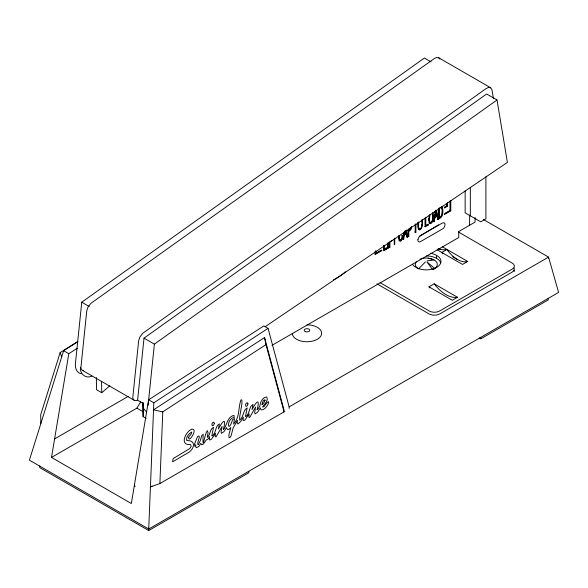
<?xml version="1.0" encoding="UTF-8"?>
<svg xmlns="http://www.w3.org/2000/svg" width="588" height="588" viewBox="0 0 588 588"><rect width="100%" height="100%" fill="white"/><g stroke="black" fill="none" stroke-linecap="round" stroke-linejoin="round"><path stroke-width="0.88" d="M383.758 245.416L383.758 250.76L386.669 249.084L386.669 248.136L386.022 247.761M388.139 242.888L388.139 248.232L387.029 248.121L387.683 248.496L387.683 243.153M391.953 240.566L389.895 241.756L389.895 247.225L388.786 247.114L389.432 247.489L389.432 242.146M394.261 238.537L394.261 244.696L394.732 244.432L394.732 238.265M411.6 226.424L410.983 229.607L408.807 231.407L408.807 236.303L407.697 236.192L408.344 236.567L408.344 229.445M415.878 224.293L415.878 232.216L415.415 232.488L414.768 232.113L415.231 231.848L415.231 223.918M415.415 232.488L415.415 224.565M425.131 218.097L425.131 225.182L425.778 225.557L428.233 224.138L428.233 225.086L425.322 226.77L424.676 226.395L427.579 224.712L428.233 225.086M425.322 226.77L425.322 217.861M425.778 225.557L425.778 217.582M438.736 208.542L438.736 217.303L439.383 217.678C443.102 216.105 443.198 210.026 441.331 207.211L439.383 208.042L439.383 217.678M441.654 215.046L440.603 217.097L438.273 218.538L438.92 218.912L438.92 208.226M450.129 201.045L450.129 210.46L445.167 213.326M450.312 201.177L450.312 210.585L444.396 214.003L444.396 214.517L450.783 210.835L450.783 200.559M465.145 190.975L465.145 212.849L480.712 221.838L485.901 218.839L485.901 176.804M469.628 225.241L469.628 215.142M470.334 215.847L470.334 187.587M77.572 341.907L63.629 350.698L29.4 460.154L148.727 529.046L153.828 402.773L268.062 328.354L289.142 406.867L289.142 408.366M152.02 486.041L150.425 486.952L159.885 483.556L162.773 411.85L265.996 344.605L264.534 337.541L153.542 409.851L162.773 411.85M417.899 222.462L418.053 227.335L418.825 228.71L419.56 228.636M418.097 222.712L418.23 228.269L419.56 230.114C423.184 228.35 422.485 222.962 422.199 219.603M431.048 61.894L424.374 58.043L81.761 302.188L75.352 364.273C75.021 368.213 76.852 373.042 81.195 373.762M493.435 98.453L491.913 89.655L490.642 87.744L438.766 57.793L436.414 57.565L434.319 58.557L90.949 303.298L87.994 307.098L86.781 310.685L80.938 367.287A6.725 3.881 -60 0 0 81.306 369.132L82.32 370.322L134.204 400.281L135.74 400.671L137.607 400.215L144.016 338.137L486.636 93.984L497.014 99.982L507.407 162.391L265.173 326.707M148.08 405.294L154.394 344.127L497.014 99.982M404.044 232.245L403.802 233.84L404.456 234.215L406.426 233.083L405.918 230.459M404.456 234.215L404.934 231.025M434.642 214.583L434.4 216.178L435.054 216.553L437.024 215.414L436.017 210.166M434.885 212.988L435.127 211.386M435.054 216.553L435.892 210.967M403.419 236.45L403.052 238.875L403.699 239.25L404.309 235.207L406.58 233.899L407.212 237.221L407.734 236.92L406.352 230.004M434.017 218.787L433.65 221.213L434.297 221.588L434.907 217.545L437.178 216.237L437.81 219.559L438.332 219.258L436.605 210.607M441.897 214.061L442.198 210.416L441.713 206.682M404.39 231.907L403.199 239.536L403.699 239.25M418.693 221.889L418.553 226.931L419.17 228.82L419.817 229.151C422.61 227.35 421.993 222.999 421.728 220.132M435.517 210.849L433.797 221.874L434.297 221.588M398.671 236.383L399.289 240.455L399.972 241.22L400.884 241.073L402.155 239.382L402.905 236.067L401.832 235.67L402.486 236.038L402.229 237.589L401.42 239.661L400.509 240.308L399.421 239.022L399.149 236.119M401.949 237.552L402.258 235.692M268.062 328.354L263.872 325.936L148.639 399.774L131.33 503.512L51.509 457.427L68.811 353.689L77.322 348.243M421.486 225.91L421.677 224.778M429.247 215.252L428.975 220.596L429.527 222.933L430.519 223.785C434.135 222.029 433.444 216.634 433.158 213.282M432.445 219.581L432.511 212.907M429.857 214.686L429.505 220.603L430.129 222.492L430.776 222.823C433.628 220.831 433.113 216.193 432.474 213.165M410.395 227.446L409.792 228.982L408.16 230.077L408.807 230.445L409.91 229.812L411.049 227.821M77.903 341.393L60.138 352.594L40.704 414.753L40.807 423.669M376.857 283.776L429.225 314.014L432.518 315.109L436.318 315.109L439.603 314.014L512.236 272.075L514.14 270.179L514.14 267.981M432.18 220.618L431.467 222.264M410.556 228.695L408.16 231.033L408.16 235.928M398.951 240.573L400.237 240.698L401.508 239.007M51.509 457.427L136.872 408.145L140.642 401.905M420.508 228.585L419.56 229.541L418.362 229.511M438.457 224.888L419.281 236.339M425.447 261.888L418.575 268.856L417.296 268.047A11.003 6.358 0 0 1 416.319 261.719M96.366 377.489L96.542 389.726L101.731 392.725L109.743 385.846M431.019 222.823L429.872 223.411L428.88 222.565M143.038 402.699L143.134 416.767L142.935 402.78M444.388 207.27L446.939 205.793L446.939 203.227M447.586 202.742L447.586 206.167L444.396 208.012L444.396 207.498L447.123 205.925L447.123 203.441M404.529 232.275L406.124 231.356L407.08 236.545L407.734 236.92M408.506 229.974L410.093 229.055M404.463 233.465L405.771 232.708L406.426 233.083M54.603 438.891L128.169 396.415M375.188 251.502L375.188 253.215L375.835 253.59L381.752 250.172L381.752 250.686L375.372 254.369L374.718 253.994L381.105 250.312L381.752 250.686M383.574 249.18L384.221 249.555L386.669 248.136M383.839 249.966L386.022 248.709L386.669 249.084M407.08 236.545L406.565 236.846L407.212 237.221M438.332 219.258L437.163 219.184L437.81 219.559M333.374 279.947L338.879 276.764A27.702 15.994 -60 0 0 345.332 271.788M387.683 248.496L388.139 248.232M389.432 247.489L389.895 247.225M408.344 236.567L408.807 236.303M438.92 218.912C443.771 217.097 443.425 210.313 441.955 206.373M271.965 345.354L458.728 237.523L458.728 231.532L475.075 222.095L475.075 217.523M437.171 249.797L462.535 264.438L467.725 261.447A24.461 14.119 60 0 1 446.976 249.466L441.786 252.458A24.461 14.119 60 0 0 442.801 253.862M434.657 268.422L426.998 261.969L432.628 269.591L434.745 268.473A11.003 6.358 0 0 0 435.304 260.741L433.363 259.521L428.196 258.132A11.003 6.358 0 0 0 419.972 259.198M428.975 286.812L434.165 283.82A30.304 17.493 60 0 0 457.508 297.3L452.319 300.292L428.975 286.812A30.304 17.493 60 0 0 429.85 287.944M289.142 406.867L548.56 257.096L558.6 292.412L148.727 529.046M159.885 483.556L284.063 411.865L283.96 409.865L264.534 337.541M39.778 465.975L39.778 467.644L148.727 530.545L248.842 472.745L248.842 471.245M479.205 337.931L480.778 338.842L548.222 299.902L548.222 298.403M432.628 269.591L434.745 268.473L433.635 269.01M400.215 239.808L398.987 239.243L398.502 235.751M91.853 376.085C85.892 379.231 79.358 373.623 80.541 367.265M427.153 260.91L434.025 259.933M402.486 236.038L402.905 236.067M428.196 258.132L432.158 259.08M430.129 222.448L429.005 221.007M83.298 370.683L82.32 370.322M490.642 87.744L488.297 87.524L486.033 88.626L142.833 333.256L139.878 337.049L138.665 340.636L132.822 397.238A6.725 3.881 -60 0 0 133.182 399.083L134.204 400.281M483.424 219.493L548.56 257.096L548.56 258.595M446.476 205.55L447.586 206.167M449.666 210.21L450.783 210.835M436.37 215.039L437.024 215.414M437.178 216.237L436.531 215.862L434.26 217.17L434.907 217.545M458.287 231.937L512.236 263.086A7.335 4.234 0 0 1 512.236 269.076L439.603 311.015A7.335 4.234 0 0 1 429.225 311.015L380.032 282.615M442.36 246.798L467.725 261.447M415.231 231.848L415.878 232.216M409.792 228.982L410.439 229.357M408.16 231.033L408.807 231.407M438.134 248.356L440.441 249.687M452.738 256.787L457.346 259.448M406.58 233.899L405.933 233.524L403.662 234.832L404.309 235.207M400.935 240.058L401.589 240.426M434.165 283.82L457.508 297.3M81.761 302.188L89.17 306.473M144.016 338.137L154.394 344.127M63.629 350.698L68.811 353.689M148.639 399.774L153.828 402.773M137.607 400.215L142.796 403.214L143.788 408.91L146.618 411.945M136.872 408.145L143.193 411.798M143.237 416.686L146.199 418.399M438.766 57.793L439.839 59.087M134.424 484.975L135.064 486.666M441.257 207.38L441.456 207.917M60.138 352.594L61.711 356.828M265.996 344.605L284.063 411.865M435.958 210.232L437.678 218.883M405.441 230.959L405.771 232.708M428.74 218.258L428.858 220.228M101.57 381.355L101.731 392.725M514.14 270.179L514.14 271.671M480.778 337.343L480.778 338.842M436.597 255.457L436.597 258.448M408.807 228.872L408.807 230.445M389.241 242.293L389.241 246.85M387.492 243.41L387.492 247.864M384.221 245.123L384.221 249.555M375.835 251.017L375.835 253.59M375.372 250.944L375.372 254.369M148.727 528.046L148.727 530.545M306.973 324.819A14.678 8.475 0 0 1 321.643 333.286A14.678 8.475 0 0 1 306.973 341.76A14.678 8.475 0 0 1 292.295 333.286M426.528 255.92A14.678 8.475 0 0 1 435.715 257.897L438.31 259.521A14.678 8.475 0 0 1 440.75 262.909M412.519 264.306A14.678 8.475 0 0 0 414.29 266.268L416.885 267.9A14.678 8.475 0 0 0 436.23 267.636A14.678 8.475 0 0 0 438.31 256.53L435.715 254.898A14.678 8.475 0 0 0 430.32 253.252M446.976 249.466A24.461 14.119 60 0 1 438.45 248.423M214.363 423.264L213.62 425.322L212.246 425.785L211.9 424.102L212.496 422.816L213.576 422.133L214.363 423.264M248.004 403.838L247.261 405.904L245.887 406.359L245.549 404.684L246.144 403.39L247.225 402.706L248.004 403.838M265.151 400.127L263.961 402.662L261.976 404.64C262.152 403.419 263.505 398.635 265.151 400.127M209.379 438.619L209.71 440.045L211.423 439.251L215.531 433.327L215.186 436.296L215.458 436.862L216.127 436.722L222.073 426.469L221.029 432.151L221.433 433.334L223.881 431.739L226.556 427.608L227.277 429.255L227.946 429.549L229.202 429.159L230.871 427.52L228.857 434.922L229.011 437.501L229.923 437.634L231.113 435.759L233.083 428.145L237.449 420.332L237.221 423.264L238.008 423.977L240.698 421.478L243.336 417.12L243.116 420.383L243.792 420.611L245.071 419.825L249.18 413.901L248.827 416.87L249.099 417.436L249.768 417.296L255.552 407.102L254.678 412.725L255.074 413.908L257.522 412.313L260.308 407.925L261.065 409.843C267.474 410.733 272.913 393.46 263.931 406.83L262.542 406.955C263.681 404.397 268.665 401.317 266.952 397.392L266.423 396.944C262.476 397.459 260.175 402.332 259.874 405.977L257.889 409.27L257.029 409.77C259.845 399.921 257.772 398.848 252.002 409.564L253.053 404.463C248.599 406.558 250.128 413.592 245.909 416.495L245.497 416.37L247.173 407.896C242.807 410.093 243.858 417.215 239.595 420.163L239.75 416.392L241.881 404.206L241.918 400.31L241.572 399.803L240.918 399.965C238.081 407.815 239.977 417.362 233.554 424.058L234.561 418.56L232.554 419.714C227.784 435.532 225.946 418.266 234.318 417.436L233.877 415.326C226.836 417.245 227.372 424.911 223.543 429.497L223.381 429.196C226.196 419.347 224.131 418.274 218.354 428.99L219.412 423.889C214.958 425.977 216.48 433.011 212.268 435.921L211.849 435.789L213.525 427.322C209.637 428.953 210.541 434.782 207.292 437.443L208.034 432.687L207.446 430.703C204.477 433.158 202.301 454.311 203.191 434.297L201.868 435.37L200.199 440.86L198.244 444.8C195.951 444.197 202.147 433.253 197.509 436.612L194.496 444.183L194.863 446.307L195.804 444.653L195.716 446.924L196.546 447.733L199.016 446.314L200.765 443.359L201.596 444.771L203.477 443.933L206.256 439.912L207.733 439.479L209.666 436.531L209.379 438.619M188.726 437.185C188.057 443.58 195.9 432.165 193.797 429.725L192.195 429.056C185.617 431.092 178.921 445.814 190.652 444.557L191.129 446.402L189.858 448.512L173.115 458.589L172.622 461.837L189.174 452.143C194.819 447.784 195.819 440.111 186.793 440.581C185.61 437.112 188.873 433.635 191.717 432.062L191.188 434.003A13.414 8.857 -68.4 0 1 188.932 436.597L188.726 437.185M417.972 239.316C417.282 240.984 419.031 242.785 420.596 241.565L442.389 228.989C445.116 228.159 446.601 221.286 442.389 222.999L420.596 235.575L418.671 237.567L417.972 239.316M305.576 331.683A2.786 1.61 0 0 0 309.758 330.294A2.786 1.61 0 0 0 305.576 328.898A2.786 1.61 0 0 0 305.576 331.683"/></g></svg>
